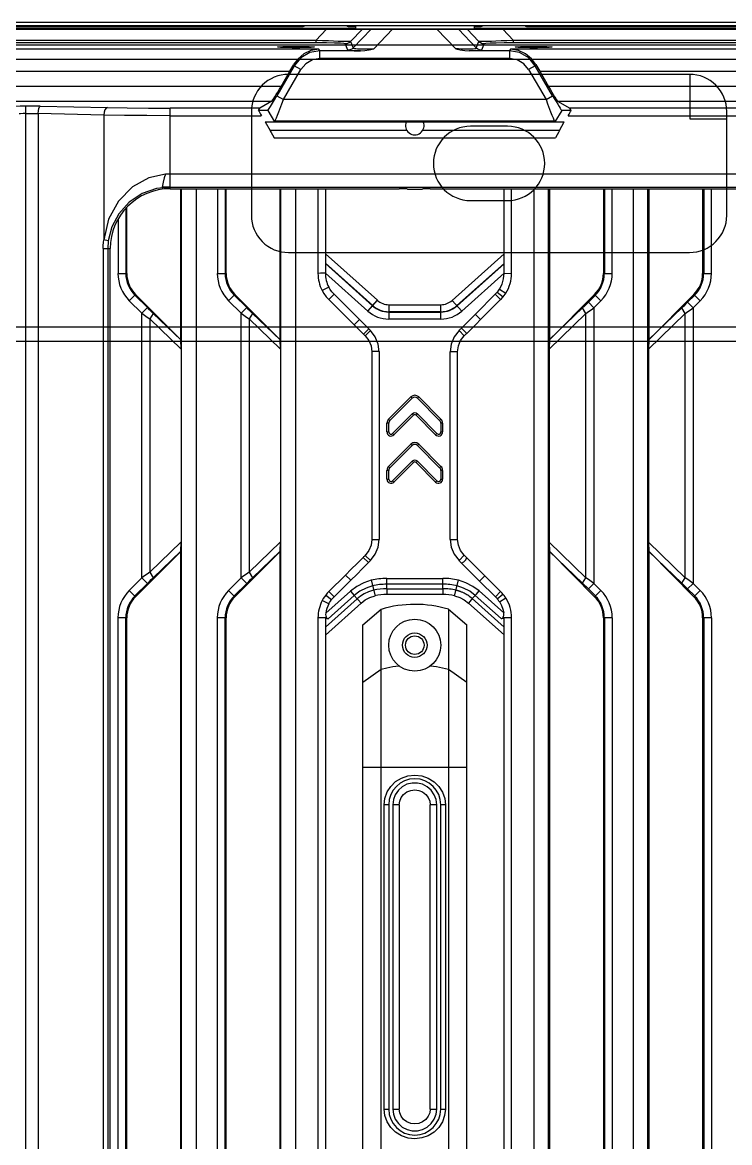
# Model space of a CAD drawing. Header units: millimetres. Extents: x -3132 to 28633, y 682 to 5849.
# Drawn here: x 24383.1 to 24478.3, y 3935.7 to 4086.6 of the extents above; entities that cross this region are included whole.
import ezdxf

# ---------------------------------------------------------------- set-up
doc = ezdxf.new("R2010")
doc.units = ezdxf.units.MM
doc.layers.add('02___PRT_ALL_AXES', color=7, linetype='Continuous')

# ---------------------------------------------------------------- blocks, each defined once
blk = doc.blocks.new('rtjg')
at = {"linetype": 'Continuous'}
for p, q in [((18239.39, 2763.81), (18739.39, 2763.81)), ((18601.08, 2762.29), (18602.52, 2763.81)), ((18607.33, 2763.81), (18605.75, 2762.15)), ((18606.11, 2761.27), (18608.52, 2763.81)), ((18611.39, 2763.81), (18608.88, 2761.17)), ((18619.9, 2761.17), (18617.38, 2763.81)), ((18620.26, 2763.81), (18622.67, 2761.27)), ((18623.03, 2762.15), (18621.45, 2763.81)), ((18626.25, 2763.81), (18627.7, 2762.29)), ((18601.08, 2762.29), (18377.7, 2762.29)), ((18377.7, 2762), (18601.08, 2762)), ((18601.08, 2762.29), (18601.08, 2762)), ((18605.4, 2760.98), (18605.04, 2761.85)), ((18605.75, 2762.15), (18606.11, 2761.27)), ((18622.67, 2761.27), (18623.03, 2762.15)), ((18623.74, 2761.85), (18623.38, 2760.98)), ((18627.7, 2762), (18627.7, 2762.29)), ((18711.66, 2762.29), (18627.7, 2762.29)), ((18627.7, 2762), (18711.66, 2762)), ((18601.49, 2761.12), (18377.29, 2761.12)), ((18601.62, 2760.87), (18601.49, 2761.12)), ((18601.62, 2759.84), (18601.62, 2760.87)), ((18607.07, 2760.87), (18601.62, 2760.87)), ((18627.15, 2760.87), (18621.71, 2760.87)), ((18627.29, 2761.12), (18627.15, 2760.87)), ((18627.15, 2760.87), (18627.15, 2759.84)), ((18701.61, 2761.12), (18627.29, 2761.12)), ((18598.16, 2758.88), (18595.82, 2754.83)), ((18598.08, 2759.02), (18598.16, 2758.88)), ((18599.06, 2758.36), (18598.16, 2758.88)), ((18627.15, 2759.84), (18601.62, 2759.84)), ((18630.62, 2758.88), (18629.72, 2758.36)), ((18630.62, 2758.88), (18630.7, 2759.02)), ((18632.95, 2754.83), (18630.62, 2758.88)), ((18381.21, 2758.12), (18597.56, 2758.12)), ((18596.39, 2756.09), (18597.56, 2758.12)), ((18596.72, 2754.31), (18599.06, 2758.36)), ((18629.72, 2758.36), (18632.06, 2754.31)), ((18631.21, 2758.12), (18632.39, 2756.09)), ((18631.21, 2758.12), (18701.61, 2758.12)), ((18596.39, 2756.09), (18382.39, 2756.09)), ((18699.58, 2756.09), (18632.39, 2756.09)), ((18595.82, 2754.83), (18596.72, 2754.31)), ((18632.06, 2754.31), (18596.72, 2754.31)), ((18632.06, 2754.31), (18632.95, 2754.83)), ((18632.06, 2754.31), (18632.28, 2753.73)), ((18383.62, 2754.09), (18595.16, 2754.09)), ((18562.02, 1774.2), (18562.02, 2753.42)), ((18563.97, 2753.42), (18562.02, 2753.42)), ((18563.97, 2753.42), (18573.04, 2753.23)), ((18581.46, 2742.53), (18581.46, 2753.14)), ((18593.52, 2753.14), (18581.46, 2753.14)), ((18594.61, 2752.86), (18593.33, 2752.86)), ((18595.16, 2754.09), (18593.52, 2753.14)), ((18594.61, 2752.86), (18595.51, 2751.31)), ((18634.17, 2752.86), (18633.27, 2751.31)), ((18633.62, 2754.09), (18697.49, 2754.09)), ((18633.62, 2754.09), (18635.26, 2753.14)), ((18635.45, 2752.86), (18634.17, 2752.86)), ((18672.89, 2753.14), (18635.26, 2753.14)), ((18562.02, 2752.42), (18563.69, 2752.42)), ((18563.69, 2752.42), (18563.69, 1775.2)), ((18572.51, 2752.23), (18563.69, 2752.42)), ((18572.51, 2752.23), (18572.51, 2735.44)), ((18581.46, 2752.14), (18593.73, 2752.14)), ((18594.26, 2751.31), (18594.91, 2750.17)), ((18594.26, 2751.31), (18634.52, 2751.31)), ((18595.56, 2751.41), (18595.77, 2751.87)), ((18633.22, 2751.41), (18595.56, 2751.41)), ((18633.86, 2750.17), (18634.52, 2751.31)), ((18635.04, 2752.14), (18672.89, 2752.14)), ((18613.31, 2750.17), (18594.91, 2750.17)), ((18633.86, 2750.17), (18615.46, 2750.17)), ((18595.45, 2749.18), (18633.33, 2749.18)), ((18581.46, 2744.28), (18580.82, 2744.28)), ((18665.03, 2744.28), (18581.46, 2744.28)), ((18580.39, 2742.53), (18581.46, 2742.53)), ((18581.46, 2742.31), (18581.46, 2742.53)), ((18581.46, 2742.53), (18665.03, 2742.53)), ((18581.46, 2742.31), (18612.31, 2742.31)), ((18582.85, 2742.31), (18582.85, 2722.01)), ((18582.99, 2557.33), (18582.99, 2742.31)), ((18584.99, 2555.33), (18584.99, 2742.31)), ((18587.81, 2742.31), (18587.81, 2730.89)), ((18588.86, 2742.31), (18588.86, 2730.89)), ((18588.99, 2730.89), (18588.99, 2742.31)), ((18596.22, 2742.31), (18596.22, 2722.01)), ((18596.36, 2543.96), (18596.36, 2742.31)), ((18598.36, 2541.96), (18598.36, 2742.31)), ((18601.36, 2742.31), (18601.36, 2730.89)), ((18602.36, 2742.31), (18602.36, 2730.92)), ((18613.4, 2742.24), (18613.31, 2742.28)), ((18613.4, 2742.24), (18615.38, 2742.24)), ((18615.38, 2742.24), (18615.47, 2742.28)), ((18616.46, 2742.31), (18681.9, 2742.31)), ((18626.42, 2730.91), (18626.42, 2742.31)), ((18627.42, 2730.9), (18627.42, 2742.31)), ((18630.42, 2742.31), (18630.42, 2518.72)), ((18632.41, 2519.79), (18632.41, 2742.31)), ((18632.56, 2722.01), (18632.56, 2742.31)), ((18639.78, 2742.31), (18639.78, 2730.89)), ((18639.92, 2742.31), (18639.92, 2730.89)), ((18640.97, 2730.89), (18640.97, 2742.31)), ((18643.79, 2742.31), (18643.79, 2518.72)), ((18645.78, 2519.79), (18645.78, 2742.31)), ((18645.93, 2722.01), (18645.93, 2742.31)), ((18653.15, 2742.31), (18653.15, 2730.89)), ((18653.29, 2742.31), (18653.29, 2730.89)), ((18654.34, 2730.89), (18654.34, 2742.31)), ((18575.49, 2739.61), (18575.49, 2730.89)), ((18575.62, 2730.89), (18575.62, 2739.78)), ((18574.44, 2738.19), (18574.44, 2730.89)), ((18573.12, 2735.28), (18572.51, 2735.44)), ((18572.44, 2734.24), (18572.44, 2541.89)), ((18572.44, 2734.24), (18573.39, 2734.24)), ((18573.06, 2734.24), (18573.06, 2562.49)), ((18573.39, 2568.99), (18573.39, 2734.24)), ((18609.37, 2727.27), (18602.36, 2733.55)), ((18626.42, 2733.53), (18619.42, 2727.26)), ((18608.73, 2726.56), (18602.36, 2732.28)), ((18602.36, 2732.22), (18608.7, 2726.53)), ((18626.42, 2732.25), (18620.05, 2726.56)), ((18620.08, 2726.52), (18626.42, 2732.19)), ((18574.44, 2730.89), (18575.62, 2730.89)), ((18587.81, 2730.89), (18588.99, 2730.89)), ((18602.36, 2730.92), (18608.07, 2725.82)), ((18620.71, 2725.82), (18626.42, 2730.91)), ((18626.42, 2730.91), (18627.42, 2730.89)), ((18639.78, 2730.89), (18640.97, 2730.89)), ((18653.15, 2730.89), (18654.34, 2730.89)), ((18602.81, 2729.06), (18601.91, 2728.6)), ((18625.82, 2728.79), (18626.66, 2728.25)), ((18576.79, 2728.06), (18575.95, 2727.22)), ((18575.95, 2727.22), (18577.64, 2725.54)), ((18576.7, 2727.97), (18578.39, 2726.28)), ((18582.85, 2722.01), (18576.79, 2728.06)), ((18590.16, 2728.06), (18589.32, 2727.22)), ((18589.32, 2727.22), (18591.01, 2725.54)), ((18590.07, 2727.97), (18591.76, 2726.28)), ((18596.22, 2722.01), (18590.16, 2728.06)), ((18603.53, 2728.08), (18602.83, 2727.37)), ((18602.83, 2727.37), (18606.22, 2723.97)), ((18606.93, 2724.68), (18603.53, 2728.08)), ((18608.07, 2725.82), (18609.37, 2727.27)), ((18619.42, 2727.26), (18620.71, 2725.82)), ((18625.32, 2728.17), (18622.55, 2725.39)), ((18623.25, 2724.68), (18625.93, 2727.37)), ((18625.23, 2728.08), (18625.93, 2727.37)), ((18625.5, 2728.37), (18626.27, 2727.73)), ((18638.61, 2728.06), (18632.56, 2722.01)), ((18638.71, 2727.97), (18637.76, 2727.02)), ((18637.76, 2727.02), (18638.5, 2726.27)), ((18638.5, 2726.27), (18639.45, 2727.22)), ((18639.45, 2727.22), (18638.61, 2728.06)), ((18651.98, 2728.06), (18645.93, 2722.01)), ((18652.08, 2727.97), (18651.13, 2727.02)), ((18651.13, 2727.02), (18651.87, 2726.27)), ((18651.87, 2726.27), (18652.82, 2727.22)), ((18652.82, 2727.22), (18651.98, 2728.06)), ((18577.64, 2725.54), (18578.39, 2726.28)), ((18577.64, 2689.87), (18577.64, 2725.54)), ((18579.17, 2725.51), (18578.71, 2724.76)), ((18582.88, 2721.93), (18579.17, 2725.51)), ((18591.01, 2725.54), (18591.76, 2726.28)), ((18591.01, 2689.87), (18591.01, 2725.54)), ((18592.54, 2725.51), (18592.08, 2724.76)), ((18596.25, 2721.93), (18592.54, 2725.51)), ((18610.89, 2726.68), (18610.89, 2724.74)), ((18610.89, 2726.68), (18617.9, 2726.68)), ((18617.9, 2725.73), (18610.89, 2725.73)), ((18610.89, 2725.69), (18617.9, 2725.69)), ((18617.9, 2724.74), (18617.9, 2726.68)), ((18632.47, 2720.71), (18637.43, 2725.5)), ((18636.97, 2726.25), (18632.54, 2721.97)), ((18637.43, 2725.5), (18636.97, 2726.25)), ((18637.43, 2689.9), (18637.43, 2725.5)), ((18638.5, 2726.27), (18638.5, 2689.13)), ((18645.84, 2720.71), (18650.8, 2725.5)), ((18650.34, 2726.25), (18645.91, 2721.97)), ((18650.8, 2725.5), (18650.34, 2726.25)), ((18650.8, 2689.9), (18650.8, 2725.5)), ((18651.87, 2726.27), (18651.87, 2689.13)), ((18578.71, 2724.76), (18578.71, 2690.64)), ((18578.71, 2724.76), (18582.95, 2720.67)), ((18592.08, 2724.76), (18592.08, 2690.64)), ((18592.08, 2724.76), (18596.32, 2720.67)), ((18606.93, 2724.68), (18606.22, 2723.98)), ((18608.21, 2723.41), (18606.93, 2724.68)), ((18617.9, 2724.74), (18610.89, 2724.74)), ((18622.54, 2725.39), (18623.25, 2724.68)), ((18606.22, 2723.97), (18607.5, 2722.71)), ((18607.5, 2722.71), (18608.21, 2723.41)), ((18608.43, 2723.19), (18607.72, 2722.49)), ((18620.35, 2723.2), (18621.06, 2722.49)), ((18621.39, 2722.82), (18620.68, 2723.53)), ((18582.85, 2722.01), (18582.88, 2721.93)), ((18582.95, 2720.67), (18582.88, 2721.93)), ((18596.22, 2722.01), (18596.25, 2721.93)), ((18596.32, 2720.67), (18596.25, 2721.93)), ((18632.54, 2721.97), (18632.47, 2720.71)), ((18632.56, 2722), (18632.54, 2721.97)), ((18645.91, 2721.97), (18645.84, 2720.71)), ((18645.93, 2722), (18645.91, 2721.97)), ((18582.95, 2720.67), (18582.95, 2694.74)), ((18596.32, 2720.67), (18596.32, 2694.74)), ((18608.61, 2720.35), (18608.61, 2695.05)), ((18609.61, 2720.36), (18608.61, 2720.36)), ((18609.61, 2720.36), (18609.61, 2695.05)), ((18619.16, 2695.05), (18619.16, 2720.35)), ((18620.16, 2720.35), (18619.16, 2720.35)), ((18620.16, 2695.05), (18620.16, 2720.35)), ((18632.47, 2720.71), (18632.47, 2694.7)), ((18645.84, 2720.71), (18645.84, 2694.7)), ((18613.86, 2714.25), (18610.86, 2711.25)), ((18611.04, 2711.08), (18614.04, 2714.08)), ((18614.04, 2714.08), (18613.86, 2714.25)), ((18614.92, 2714.25), (18614.74, 2714.08)), ((18614.74, 2714.08), (18617.74, 2711.08)), ((18617.92, 2711.25), (18614.92, 2714.25)), ((18614.04, 2711.96), (18611.4, 2709.32)), ((18614.21, 2711.78), (18614.04, 2711.96)), ((18614.74, 2711.96), (18614.57, 2711.78)), ((18617.38, 2709.32), (18614.74, 2711.96)), ((18610.64, 2709.53), (18610.64, 2710.72)), ((18610.89, 2710.72), (18610.64, 2710.72)), ((18610.86, 2711.25), (18611.04, 2711.08)), ((18610.89, 2709.53), (18610.89, 2710.72)), ((18611.58, 2709.14), (18614.21, 2711.78)), ((18614.57, 2711.78), (18617.2, 2709.14)), ((18617.74, 2711.08), (18617.92, 2711.25)), ((18617.89, 2710.72), (18617.89, 2709.53)), ((18618.14, 2710.72), (18617.89, 2710.72)), ((18618.14, 2710.72), (18618.14, 2709.53)), ((18610.64, 2709.53), (18610.89, 2709.53)), ((18611.4, 2709.32), (18611.58, 2709.14)), ((18617.2, 2709.14), (18617.38, 2709.32)), ((18617.89, 2709.53), (18618.14, 2709.53)), ((18613.86, 2707.89), (18610.86, 2704.89)), ((18611.04, 2704.71), (18614.04, 2707.71)), ((18614.04, 2707.71), (18613.86, 2707.89)), ((18614.92, 2707.89), (18614.74, 2707.71)), ((18614.74, 2707.71), (18617.74, 2704.71)), ((18617.92, 2704.89), (18614.92, 2707.89)), ((18610.64, 2703.17), (18610.64, 2704.36)), ((18610.89, 2704.36), (18610.64, 2704.36)), ((18610.86, 2704.89), (18611.04, 2704.71)), ((18610.89, 2703.17), (18610.89, 2704.36)), ((18614.04, 2705.59), (18611.4, 2702.96)), ((18611.58, 2702.78), (18614.21, 2705.42)), ((18614.21, 2705.42), (18614.04, 2705.59)), ((18614.74, 2705.59), (18614.57, 2705.42)), ((18614.57, 2705.42), (18617.2, 2702.78)), ((18617.38, 2702.96), (18614.74, 2705.59)), ((18617.74, 2704.71), (18617.92, 2704.89)), ((18617.89, 2704.36), (18617.89, 2703.17)), ((18618.14, 2704.36), (18617.89, 2704.36)), ((18618.14, 2704.36), (18618.14, 2703.17)), ((18610.64, 2703.17), (18610.89, 2703.17)), ((18611.4, 2702.96), (18611.58, 2702.78)), ((18617.2, 2702.78), (18617.38, 2702.96)), ((18617.89, 2703.17), (18618.14, 2703.17)), ((18582.95, 2694.74), (18578.71, 2690.64)), ((18582.88, 2693.48), (18582.95, 2694.74)), ((18596.32, 2694.74), (18592.08, 2690.64)), ((18596.25, 2693.48), (18596.32, 2694.74)), ((18608.61, 2695.05), (18609.61, 2695.05)), ((18619.16, 2695.05), (18620.16, 2695.05)), ((18632.47, 2694.7), (18632.54, 2693.43)), ((18637.43, 2689.9), (18632.47, 2694.7)), ((18645.84, 2694.7), (18645.91, 2693.43)), ((18650.8, 2689.9), (18645.84, 2694.7)), ((18576.79, 2687.34), (18582.85, 2693.4)), ((18579.17, 2689.9), (18582.88, 2693.48)), ((18582.85, 2693.4), (18582.88, 2693.48)), ((18582.85, 2693.4), (18582.85, 2584.22)), ((18590.16, 2687.34), (18596.22, 2693.4)), ((18592.54, 2689.9), (18596.25, 2693.48)), ((18596.22, 2693.4), (18596.25, 2693.48)), ((18596.22, 2693.4), (18596.22, 2584.22)), ((18607.44, 2692.64), (18608.14, 2691.93)), ((18608.42, 2692.21), (18607.72, 2692.91)), ((18620.35, 2692.21), (18621.05, 2692.92)), ((18623.83, 2690.14), (18621.39, 2692.59)), ((18632.55, 2693.43), (18636.97, 2689.16)), ((18632.56, 2584.22), (18632.56, 2693.41)), ((18632.56, 2693.41), (18638.61, 2687.34)), ((18645.92, 2693.43), (18650.34, 2689.16)), ((18645.93, 2584.22), (18645.93, 2693.41)), ((18645.93, 2693.41), (18651.98, 2687.34)), ((18620.68, 2691.88), (18623.12, 2689.43)), ((18577.64, 2689.87), (18575.95, 2688.18)), ((18578.39, 2689.12), (18577.64, 2689.87)), ((18578.71, 2690.64), (18579.17, 2689.9)), ((18591.01, 2689.87), (18589.32, 2688.18)), ((18591.76, 2689.12), (18591.01, 2689.87)), ((18592.08, 2690.64), (18592.54, 2689.9)), ((18605.07, 2690.26), (18602.84, 2688.05)), ((18603.54, 2687.33), (18605.78, 2689.56)), ((18605.78, 2689.56), (18605.07, 2690.26)), ((18608.53, 2689.56), (18609.04, 2687.46)), ((18610.62, 2689.79), (18618.16, 2689.79)), ((18619.76, 2687.45), (18620.28, 2689.55)), ((18623.12, 2689.43), (18623.83, 2690.14)), ((18623.12, 2689.43), (18625.24, 2687.31)), ((18625.95, 2688.03), (18623.83, 2690.14)), ((18636.97, 2689.16), (18637.43, 2689.9)), ((18650.34, 2689.16), (18650.8, 2689.9)), ((18575.95, 2688.18), (18576.79, 2687.34)), ((18576.7, 2687.44), (18578.39, 2689.12)), ((18589.32, 2688.18), (18590.16, 2687.34)), ((18590.07, 2687.44), (18591.76, 2689.12)), ((18605.73, 2688.1), (18602.41, 2685.12)), ((18603.54, 2687.33), (18602.84, 2688.05)), ((18605.73, 2688.1), (18606.24, 2687.52)), ((18610.61, 2688.41), (18610.61, 2689.01)), ((18618.16, 2689.01), (18610.61, 2689.01)), ((18610.61, 2688.41), (18618.16, 2688.41)), ((18618.16, 2688.41), (18618.16, 2689.01)), ((18626.37, 2685.15), (18623.06, 2688.11)), ((18625.24, 2687.31), (18625.95, 2688.03)), ((18638.5, 2689.13), (18637.76, 2688.39)), ((18637.76, 2688.39), (18638.71, 2687.44)), ((18639.45, 2688.18), (18638.5, 2689.13)), ((18638.61, 2687.34), (18639.45, 2688.18)), ((18651.87, 2689.13), (18651.13, 2688.39)), ((18651.13, 2688.39), (18652.08, 2687.44)), ((18652.82, 2688.18), (18651.87, 2689.13)), ((18651.98, 2687.34), (18652.82, 2688.18)), ((18602.82, 2686.38), (18601.93, 2686.84)), ((18602.36, 2683.23), (18606.64, 2687.07)), ((18602.36, 2682.18), (18607.16, 2686.49)), ((18602.4, 2687.56), (18603.19, 2686.95)), ((18606.24, 2687.52), (18602.73, 2684.37)), ((18606.64, 2687.07), (18606.24, 2687.52)), ((18606.64, 2687.07), (18606.79, 2686.91)), ((18606.79, 2686.91), (18607.16, 2686.49)), ((18618.17, 2687.63), (18610.61, 2687.63)), ((18622, 2686.91), (18621.62, 2686.49)), ((18621.62, 2686.49), (18626.42, 2682.2)), ((18622.14, 2687.08), (18622, 2686.91)), ((18622.14, 2687.08), (18622.54, 2687.52)), ((18622.14, 2687.08), (18626.42, 2683.25)), ((18626.04, 2684.39), (18622.54, 2687.52)), ((18625.5, 2687.04), (18626.26, 2687.68)), ((18626.67, 2687.14), (18625.82, 2686.61)), ((18607.39, 2683.54), (18609.85, 2685.64)), ((18609.85, 2591.98), (18609.85, 2685.64)), ((18618.92, 2685.65), (18618.92, 2591.97)), ((18618.92, 2685.65), (18621.39, 2683.55)), ((18574.44, 2593.11), (18574.44, 2684.51)), ((18575.62, 2684.51), (18574.44, 2684.51)), ((18575.49, 2593.11), (18575.49, 2684.51)), ((18575.62, 2593.11), (18575.62, 2684.51)), ((18587.81, 2593.11), (18587.81, 2684.51)), ((18588.99, 2684.51), (18587.81, 2684.51)), ((18588.86, 2593.11), (18588.86, 2684.51)), ((18588.99, 2593.11), (18588.99, 2684.51)), ((18601.36, 2684.51), (18601.36, 2593.11)), ((18602.5, 2684.51), (18601.36, 2684.51)), ((18602.36, 2684.43), (18602.36, 2593.45)), ((18602.36, 2684.43), (18602.73, 2684.37)), ((18607.39, 2594.07), (18607.39, 2683.54)), ((18621.39, 2594.06), (18621.39, 2683.55)), ((18626.04, 2684.39), (18626.42, 2684.46)), ((18627.42, 2684.51), (18626.25, 2684.51)), ((18626.42, 2593.43), (18626.42, 2684.46)), ((18627.42, 2593.11), (18627.42, 2684.5)), ((18639.78, 2684.51), (18639.78, 2593.11)), ((18640.97, 2684.51), (18639.78, 2684.51)), ((18639.92, 2684.51), (18639.92, 2593.11)), ((18640.97, 2684.51), (18640.97, 2593.11)), ((18653.15, 2684.51), (18653.15, 2593.11)), ((18654.34, 2684.51), (18653.15, 2684.51)), ((18653.29, 2684.51), (18653.29, 2593.11)), ((18654.34, 2684.51), (18654.34, 2593.11)), ((18607.39, 2675.81), (18609.85, 2677.58)), ((18618.92, 2677.59), (18621.39, 2675.82)), ((18621.39, 2664.34), (18607.39, 2664.34)), ((18610.27, 2618.31), (18610.27, 2659.31)), ((18610.89, 2659.31), (18610.27, 2659.31)), ((18610.89, 2659.31), (18610.89, 2618.31)), ((18611.44, 2659.31), (18611.44, 2618.31)), ((18612.3, 2659.31), (18611.44, 2659.31)), ((18612.3, 2659.31), (18612.3, 2618.31)), ((18616.47, 2618.31), (18616.47, 2659.31)), ((18617.34, 2659.31), (18616.47, 2659.31)), ((18617.34, 2618.31), (18617.34, 2659.31)), ((18617.89, 2618.31), (18617.89, 2659.31)), ((18618.51, 2659.31), (18617.89, 2659.31)), ((18618.51, 2659.31), (18618.51, 2618.31)), ((18610.27, 2618.31), (18610.89, 2618.31)), ((18611.44, 2618.31), (18612.3, 2618.31)), ((18616.47, 2618.31), (18617.34, 2618.31)), ((18617.89, 2618.31), (18618.51, 2618.31))]:
    blk.add_line(p, q, dxfattribs=at)
for points in [[(18605.75, 2762.15), (18605.61, 2762.13), (18605.36, 2762.13), (18605.01, 2762.13), (18604.58, 2762.14), (18604.07, 2762.16), (18603.47, 2762.18), (18602.78, 2762.21), (18601.98, 2762.24), (18601.08, 2762.29)], [(18601.08, 2762), (18602.5, 2761.99), (18603.58, 2761.97), (18604.39, 2761.94), (18604.86, 2761.9), (18605.04, 2761.85)], [(18605.04, 2761.85), (18605.3, 2761.89), (18605.54, 2761.99), (18605.75, 2762.15)], [(18627.7, 2762.29), (18626.8, 2762.24), (18626.01, 2762.21), (18625.32, 2762.18), (18624.72, 2762.16), (18624.2, 2762.14), (18623.77, 2762.13), (18623.42, 2762.13), (18623.17, 2762.13), (18623.03, 2762.15)], [(18623.03, 2762.15), (18623.24, 2761.99), (18623.48, 2761.89), (18623.74, 2761.85)], [(18623.74, 2761.85), (18623.96, 2761.91), (18624.52, 2761.95), (18625.37, 2761.97), (18626.41, 2761.99), (18627.7, 2762)], [(18601.49, 2761.12), (18600.41, 2760.93), (18599.45, 2760.48), (18598.67, 2759.82), (18598.08, 2759.02)], [(18601.62, 2760.87), (18600.28, 2760.64), (18599.04, 2759.93), (18598.16, 2758.88)], [(18606.11, 2761.27), (18605.9, 2761.12), (18605.66, 2761.02), (18605.4, 2760.98)], [(18605.4, 2760.98), (18605.63, 2760.93), (18606.21, 2760.9), (18607.07, 2760.87)], [(18608.88, 2761.17), (18608.33, 2761.12), (18607.84, 2761.09), (18607.4, 2761.1), (18607.02, 2761.1), (18606.69, 2761.11), (18606.45, 2761.13), (18606.3, 2761.16), (18606.2, 2761.18), (18606.12, 2761.19), (18606.1, 2761.23), (18606.11, 2761.27)], [(18607.07, 2760.87), (18607.66, 2760.91), (18608.26, 2761.01), (18608.88, 2761.17)], [(18622.67, 2761.27), (18622.68, 2761.22), (18622.62, 2761.16), (18622.46, 2761.15), (18622.25, 2761.12), (18621.98, 2761.11), (18621.64, 2761.1), (18621.3, 2761.11), (18620.97, 2761.12), (18620.64, 2761.11), (18620.29, 2761.13), (18619.9, 2761.17)], [(18619.9, 2761.17), (18620.52, 2761.01), (18621.12, 2760.91), (18621.71, 2760.87)], [(18623.38, 2760.98), (18623.12, 2761.02), (18622.88, 2761.12), (18622.67, 2761.27)], [(18630.62, 2758.88), (18629.74, 2759.93), (18628.5, 2760.64), (18627.15, 2760.87)], [(18630.7, 2759.02), (18630.11, 2759.82), (18629.32, 2760.48), (18628.37, 2760.93), (18627.29, 2761.12)], [(18601.62, 2759.84), (18600.61, 2759.66), (18599.72, 2759.14), (18599.06, 2758.36)], [(18629.72, 2758.36), (18629.06, 2759.14), (18628.16, 2759.66), (18627.15, 2759.84)], [(18594.61, 2752.86), (18594.71, 2752.99), (18594.97, 2753.39), (18595.36, 2754.04), (18595.82, 2754.83)], [(18596.09, 2752.68), (18596.49, 2753.73), (18596.72, 2754.31)], [(18632.95, 2754.83), (18633.18, 2754.44), (18633.41, 2754.05), (18633.63, 2753.69), (18633.81, 2753.38), (18633.96, 2753.14), (18634.07, 2752.98), (18634.14, 2752.89), (18634.17, 2752.86)], [(18562.02, 2753.42), (18561.27, 2753.42), (18560.62, 2753.4), (18560.19, 2753.38)], [(18563.69, 2752.42), (18563.71, 2752.79), (18563.77, 2753.11), (18563.86, 2753.33), (18563.97, 2753.42)], [(18573.04, 2753.23), (18572.84, 2753.14), (18572.68, 2752.93), (18572.56, 2752.61), (18572.51, 2752.23)], [(18573.04, 2753.23), (18575.68, 2753.18), (18578.52, 2753.15), (18581.46, 2753.14)], [(18595.77, 2751.87), (18595.92, 2752.23), (18596.09, 2752.68)], [(18632.28, 2753.73), (18632.68, 2752.68), (18632.86, 2752.23), (18633.01, 2751.87), (18633.13, 2751.59), (18633.21, 2751.41)], [(18562.02, 2752.42), (18561.65, 2752.42), (18561.32, 2752.4), (18561.11, 2752.38)], [(18581.46, 2752.14), (18578.33, 2752.15), (18575.32, 2752.18), (18572.51, 2752.23)], [(18595.56, 2751.41), (18595.55, 2751.38), (18595.54, 2751.34), (18595.54, 2751.31)], [(18633.24, 2751.31), (18633.24, 2751.34), (18633.23, 2751.38), (18633.22, 2751.41)], [(18594.91, 2750.18), (18594.94, 2750.1), (18595.05, 2749.9), (18595.22, 2749.58), (18595.45, 2749.18)], [(18633.87, 2750.19), (18633.83, 2750.08), (18633.72, 2749.88), (18633.55, 2749.57), (18633.33, 2749.18)], [(18580.82, 2744.28), (18578.6, 2743.79), (18576.39, 2742.56), (18574.5, 2740.64), (18573.17, 2738.19), (18572.51, 2735.44)], [(18580.82, 2744.28), (18580.65, 2743.75), (18580.51, 2743.18), (18580.39, 2742.53)], [(18581.46, 2742.53), (18579.6, 2742.32), (18577.67, 2741.64), (18575.93, 2740.48), (18574.54, 2738.94), (18573.59, 2737.15), (18573.12, 2735.28)], [(18581.46, 2742.53), (18581.1, 2742.53), (18580.75, 2742.53), (18580.39, 2742.53)], [(18572.44, 2734.24), (18572.45, 2734.64), (18572.47, 2735.04), (18572.51, 2735.44)], [(18573.12, 2735.28), (18573.09, 2734.94), (18573.07, 2734.59), (18573.06, 2734.24)], [(18602.36, 2730.92), (18602.03, 2730.91), (18601.7, 2730.91), (18601.36, 2730.89)], [(18625.82, 2728.79), (18626.15, 2729.46), (18626.35, 2730.17), (18626.42, 2730.91)], [(18601.91, 2728.6), (18602.16, 2728.17), (18602.46, 2727.76), (18602.83, 2727.37)], [(18603.53, 2728.08), (18603.24, 2728.4), (18603, 2728.72), (18602.81, 2729.06)], [(18625.5, 2728.37), (18625.62, 2728.51), (18625.72, 2728.65), (18625.82, 2728.79)], [(18625.5, 2728.37), (18625.41, 2728.27), (18625.32, 2728.17)], [(18625.93, 2727.37), (18626.05, 2727.48), (18626.16, 2727.6), (18626.27, 2727.73)], [(18626.27, 2727.73), (18626.41, 2727.9), (18626.54, 2728.08), (18626.66, 2728.25)], [(18637.76, 2727.02), (18637.49, 2726.75), (18637.23, 2726.49), (18636.97, 2726.25)], [(18651.13, 2727.02), (18650.86, 2726.75), (18650.6, 2726.49), (18650.34, 2726.25)], [(18577.64, 2725.54), (18578, 2725.27), (18578.36, 2725.01), (18578.71, 2724.76)], [(18579.17, 2725.51), (18578.92, 2725.76), (18578.66, 2726.01), (18578.39, 2726.28)], [(18591.01, 2725.54), (18591.37, 2725.27), (18591.73, 2725.01), (18592.08, 2724.76)], [(18592.54, 2725.51), (18592.29, 2725.76), (18592.03, 2726.01), (18591.76, 2726.28)], [(18637.43, 2725.5), (18637.78, 2725.75), (18638.14, 2726.01), (18638.5, 2726.27)], [(18650.8, 2725.5), (18651.15, 2725.75), (18651.51, 2726.01), (18651.87, 2726.27)], [(18622.55, 2725.39), (18621.92, 2724.76), (18621.3, 2724.14), (18620.68, 2723.53)], [(18621.39, 2722.82), (18622.01, 2723.44), (18622.64, 2724.06), (18623.25, 2724.68)], [(18607.72, 2722.49), (18608.21, 2721.84), (18608.51, 2721.12), (18608.61, 2720.35)], [(18609.61, 2720.35), (18609.48, 2721.37), (18609.08, 2722.34), (18608.43, 2723.19)], [(18620.35, 2723.2), (18619.7, 2722.34), (18619.3, 2721.38), (18619.16, 2720.35)], [(18620.16, 2720.35), (18620.26, 2721.12), (18620.56, 2721.85), (18621.06, 2722.49)], [(18608.61, 2695.05), (18608.51, 2694.29), (18608.21, 2693.56), (18607.72, 2692.91)], [(18608.42, 2692.21), (18609.08, 2693.06), (18609.48, 2694.03), (18609.61, 2695.05)], [(18619.16, 2695.05), (18619.3, 2694.03), (18619.7, 2693.07), (18620.35, 2692.21)], [(18621.05, 2692.92), (18620.56, 2693.57), (18620.26, 2694.29), (18620.16, 2695.05)], [(18607.44, 2692.64), (18606.63, 2691.83), (18605.84, 2691.04), (18605.07, 2690.26)], [(18620.68, 2691.88), (18621, 2692.03), (18621.24, 2692.27), (18621.39, 2692.59)], [(18632.55, 2693.4), (18632.55, 2693.41), (18632.55, 2693.42), (18632.55, 2693.43)], [(18645.92, 2693.4), (18645.92, 2693.41), (18645.92, 2693.42), (18645.92, 2693.43)], [(18605.78, 2689.56), (18606.57, 2690.35), (18607.35, 2691.14), (18608.14, 2691.93)], [(18578.71, 2690.64), (18578.36, 2690.39), (18578, 2690.13), (18577.64, 2689.87)], [(18578.39, 2689.12), (18578.66, 2689.39), (18578.92, 2689.65), (18579.17, 2689.9)], [(18592.08, 2690.64), (18591.73, 2690.39), (18591.37, 2690.13), (18591.01, 2689.87)], [(18591.76, 2689.12), (18592.03, 2689.39), (18592.29, 2689.65), (18592.54, 2689.9)], [(18608.53, 2689.56), (18607.51, 2689.22), (18606.57, 2688.73), (18605.73, 2688.1)], [(18610.61, 2689.01), (18610.62, 2689.23), (18610.62, 2689.79)], [(18618.16, 2689.01), (18618.16, 2689.23), (18618.16, 2689.79)], [(18623.06, 2688.11), (18622.22, 2688.73), (18621.28, 2689.22), (18620.28, 2689.55)], [(18638.5, 2689.13), (18638.14, 2689.4), (18637.78, 2689.65), (18637.43, 2689.9)], [(18651.87, 2689.13), (18651.51, 2689.4), (18651.15, 2689.65), (18650.8, 2689.9)], [(18608.71, 2688.8), (18607.84, 2688.51), (18607.01, 2688.08), (18606.24, 2687.52)], [(18608.85, 2688.22), (18608.16, 2687.99), (18607.57, 2687.71), (18607.07, 2687.4), (18606.64, 2687.07)], [(18610.61, 2688.41), (18610.61, 2688.2), (18610.61, 2687.93), (18610.61, 2687.63)], [(18618.16, 2688.41), (18618.16, 2688.2), (18618.17, 2687.63)], [(18622.14, 2687.08), (18621.97, 2687.21), (18621.82, 2687.33), (18621.67, 2687.44), (18621.53, 2687.53), (18621.4, 2687.61), (18621.28, 2687.68), (18621.17, 2687.74), (18621.06, 2687.8), (18620.96, 2687.85), (18620.86, 2687.89), (18620.77, 2687.93), (18620.69, 2687.97), (18620.61, 2688), (18620.53, 2688.03), (18620.46, 2688.06), (18620.4, 2688.08), (18620.34, 2688.1), (18620.28, 2688.12), (18620.23, 2688.13), (18620.19, 2688.15), (18620.14, 2688.16), (18620.1, 2688.17), (18620.06, 2688.18), (18620.02, 2688.19), (18619.98, 2688.2), (18619.95, 2688.21)], [(18622.54, 2687.52), (18621.8, 2688.07), (18620.97, 2688.5), (18620.09, 2688.79)], [(18622.54, 2687.52), (18622.68, 2687.69), (18622.86, 2687.89), (18623.06, 2688.11)], [(18626.26, 2687.68), (18626.16, 2687.8), (18626.05, 2687.92), (18625.95, 2688.03)], [(18636.97, 2689.16), (18637.23, 2688.91), (18637.49, 2688.65), (18637.76, 2688.39)], [(18650.34, 2689.16), (18650.6, 2688.91), (18650.86, 2688.65), (18651.13, 2688.39)], [(18602.4, 2687.56), (18602.22, 2687.32), (18602.07, 2687.08), (18601.93, 2686.84)], [(18602.82, 2686.38), (18602.93, 2686.57), (18603.05, 2686.76), (18603.19, 2686.95)], [(18607.16, 2686.49), (18607.73, 2686.9), (18608.36, 2687.23), (18609.04, 2687.46)], [(18619.76, 2687.45), (18620.44, 2687.23), (18621.06, 2686.9), (18621.62, 2686.49)], [(18625.24, 2687.31), (18625.33, 2687.23), (18625.42, 2687.13), (18625.5, 2687.04)], [(18625.83, 2686.6), (18625.72, 2686.75), (18625.62, 2686.9), (18625.5, 2687.04)], [(18625.83, 2686.6), (18626.07, 2686.15), (18626.25, 2685.66), (18626.37, 2685.15)], [(18626.67, 2687.14), (18626.55, 2687.32), (18626.41, 2687.5), (18626.26, 2687.68)], [(18602.41, 2685.12), (18602.39, 2684.93), (18602.4, 2684.76), (18602.44, 2684.62), (18602.5, 2684.51)], [(18626.35, 2684.7), (18626.38, 2684.83), (18626.38, 2684.98), (18626.37, 2685.15)], [(18602.5, 2684.51), (18602.57, 2684.44), (18602.65, 2684.4), (18602.73, 2684.37)], [(18626.04, 2684.39), (18626.12, 2684.41), (18626.19, 2684.46), (18626.25, 2684.51)], [(18626.25, 2684.51), (18626.31, 2684.6), (18626.35, 2684.7)], [(18609.85, 2677.58), (18610.65, 2677.77), (18611.45, 2677.92), (18612.26, 2678.03)], [(18616.52, 2678.03), (18617.33, 2677.92), (18618.13, 2677.78), (18618.92, 2677.59)], [(18610.27, 2659.31), (18610.36, 2660.17), (18610.67, 2661.04), (18611.16, 2661.79), (18611.81, 2662.43), (18612.6, 2662.91), (18613.47, 2663.21), (18614.41, 2663.31)], [(18617.34, 2659.31), (18617.26, 2660), (18617.01, 2660.67), (18616.6, 2661.26), (18616.07, 2661.74), (18615.43, 2662.07), (18614.74, 2662.24), (18614.03, 2662.24), (18613.34, 2662.07), (18612.71, 2661.74), (18612.18, 2661.26), (18611.77, 2660.67), (18611.52, 2660), (18611.44, 2659.31)], [(18614.41, 2663.31), (18615.33, 2663.2), (18616.2, 2662.9), (18616.98, 2662.42), (18617.63, 2661.78), (18618.11, 2661.02), (18618.42, 2660.15), (18618.51, 2659.31)], [(18612.3, 2659.31), (18612.37, 2659.8), (18612.57, 2660.28), (18612.89, 2660.7), (18613.33, 2661.03), (18613.84, 2661.23), (18614.39, 2661.31), (18614.94, 2661.23), (18615.45, 2661.03), (18615.88, 2660.7), (18616.21, 2660.28), (18616.41, 2659.8), (18616.47, 2659.31)], [(18614.41, 2614.31), (18613.48, 2614.41), (18612.6, 2614.7), (18611.81, 2615.19), (18611.15, 2615.83), (18610.67, 2616.59), (18610.36, 2617.46), (18610.27, 2618.31)], [(18611.44, 2618.31), (18611.52, 2617.62), (18611.77, 2616.95), (18612.18, 2616.36), (18612.71, 2615.88), (18613.35, 2615.55), (18614.04, 2615.38), (18614.74, 2615.38), (18615.43, 2615.55), (18616.06, 2615.88), (18616.6, 2616.36), (18617.01, 2616.95), (18617.26, 2617.62), (18617.34, 2618.31)], [(18616.47, 2618.31), (18616.41, 2617.82), (18616.21, 2617.34), (18615.88, 2616.92), (18615.45, 2616.59), (18614.94, 2616.38), (18614.39, 2616.31), (18613.84, 2616.39), (18613.33, 2616.59), (18612.89, 2616.92), (18612.57, 2617.34), (18612.37, 2617.82), (18612.3, 2618.31)], [(18618.51, 2618.31), (18618.41, 2617.45), (18618.11, 2616.59), (18617.63, 2615.84), (18616.99, 2615.2), (18616.2, 2614.72), (18615.34, 2614.42), (18614.41, 2614.31)]]:
    blk.add_lwpolyline(points, dxfattribs=at)
for radius in [3.5, 1.65, 1.25]:
    blk.add_circle((18614.39, 2680.81), radius, dxfattribs=at)
for centre, radius, start, end in [((18614.39, 2750.81), 1.25, 156.4218, 23.5782), ((18581.46, 2734.24), 8.07, 90, 180), ((18579.62, 2730.89), 5.19, 180, 225), ((18579.62, 2730.89), 4.13, 180, 225), ((18579.62, 2730.89), 4, 180, 225), ((18592.99, 2730.89), 5.19, 180, 225), ((18592.99, 2730.89), 4.13, 180, 225), ((18592.99, 2730.89), 4, 180, 225), ((18606.36, 2730.89), 5, 180, 207.2508), ((18606.36, 2730.89), 4, 179.5531, 207.3462), ((18622.42, 2730.89), 5, 328.1199, 0.0467), ((18635.78, 2730.89), 4, 314.9993, 360), ((18635.78, 2730.89), 4.13, 315, 0), ((18635.78, 2730.89), 5.19, 315, 360), ((18649.15, 2730.89), 4, 314.9993, 360), ((18649.15, 2730.89), 4.13, 315, 0), ((18649.15, 2730.89), 5.19, 315, 360), ((18610.89, 2728.96), 2.28, 228.1003, 270), ((18617.9, 2728.96), 2.28, 270, 311.8129), ((18610.89, 2728.96), 4.22, 228.1003, 270), ((18610.89, 2728.96), 3.27, 228.1003, 270), ((18610.89, 2728.96), 3.23, 228.1003, 270), ((18617.9, 2728.96), 3.23, 270, 311.8129), ((18617.9, 2728.96), 3.27, 270, 311.8129), ((18617.9, 2728.96), 4.22, 270, 311.8129), ((18663.69, 2779.2), 79.68, 225.1588, 225.382), ((18663.69, 2779.2), 78.68, 225.1588, 225.388), ((18564.87, 2779.33), 78.92, 314.6652, 314.9997), ((18564.87, 2779.33), 79.92, 314.6701, 314.9997), ((18614.39, 2713.72), 0.75, 45, 135), ((18614.39, 2713.72), 0.5, 45.0001, 135), ((18614.39, 2711.6), 0.5, 45, 135), ((18611.39, 2710.72), 0.75, 135, 179.9999), ((18611.39, 2710.72), 0.5, 135, 180), ((18614.39, 2711.6), 0.25, 45, 135), ((18617.39, 2710.72), 0.5, 0, 45), ((18617.39, 2710.72), 0.75, 0, 45), ((18611.19, 2709.53), 0.55, 180, 315), ((18611.19, 2709.53), 0.3, 180, 315), ((18617.59, 2709.53), 0.55, 225.0001, 0), ((18617.59, 2709.53), 0.3, 225.0001, 0), ((18614.39, 2707.36), 0.75, 45, 135), ((18614.39, 2707.36), 0.5, 45, 135), ((18611.39, 2704.36), 0.75, 135, 179.9999), ((18611.39, 2704.36), 0.5, 135, 180), ((18614.39, 2705.24), 0.5, 45, 135), ((18614.39, 2705.24), 0.25, 45, 135), ((18617.39, 2704.36), 0.5, 0, 45), ((18617.39, 2704.36), 0.75, 0, 45), ((18611.19, 2703.17), 0.55, 180, 315), ((18611.19, 2703.17), 0.3, 180, 315), ((18617.59, 2703.17), 0.55, 225.0001, 0), ((18617.59, 2703.17), 0.3, 225.0001, 0), ((18663.73, 2636.19), 79.72, 134.6361, 134.9204), ((18564.9, 2636.08), 79.9, 45.0071, 45.344), ((18663.73, 2636.19), 78.72, 134.6312, 134.9204), ((18564.9, 2636.08), 78.9, 45.0075, 45.3499), ((18610.5, 2681.47), 8.32, 89.2033, 103.7548), ((18618.28, 2681.47), 8.33, 76.1272, 90.8609), ((18579.62, 2684.51), 5.19, 135, 180), ((18592.99, 2684.51), 5.19, 135, 180), ((18606.27, 2684.52), 4.93, 134.2072, 141.8099), ((18610.5, 2681.47), 7.54, 89.165, 103.7546), ((18610.5, 2681.47), 6.94, 89.0858, 103.7546), ((18618.28, 2681.47), 7.55, 76.1267, 90.8992), ((18618.28, 2681.47), 6.95, 76.1267, 90.9897), ((18635.78, 2684.51), 5.19, 0, 45), ((18649.15, 2684.51), 5.19, 0, 45), ((18579.62, 2684.51), 4.13, 135, 180), ((18579.62, 2684.51), 4, 135, 180), ((18592.99, 2684.51), 4.13, 135, 180), ((18592.99, 2684.51), 4, 135, 180), ((18606.36, 2684.51), 5, 152.2931, 180), ((18606.36, 2684.51), 4, 152.2143, 171.2372), ((18606.27, 2684.52), 3.93, 134.1844, 141.8102), ((18610.5, 2681.47), 6.16, 89.0345, 103.7551), ((18618.28, 2681.47), 6.17, 76.1259, 91.0419), ((18622.42, 2684.51), 5, 359.8876, 31.6532), ((18635.78, 2684.51), 4, 0, 45.0007), ((18635.78, 2684.51), 4.13, 0, 45), ((18649.15, 2684.51), 4, 0, 45.0007), ((18649.15, 2684.51), 4.13, 0, 45), ((18614.39, 2659.31), 3.5, 0, 180), ((18614.39, 2618.31), 3.5, 180, 0)]:
    blk.add_arc(centre, radius, start, end, dxfattribs=at)
for centre in [(18598.39, 2761.39), (18630.39, 2761.39)]:
    blk.add_ellipse(centre, major_axis=(2.5, 0), ratio=0.034921, dxfattribs=at)
for centre, major_axis, ratio, start_param, end_param in [((18597.44, 2758.12), (1.73, 3), 0.030233, -1.553322, -1.24753), ((18631.34, 2758.12), (-1.73, 3), 0.030233, 1.24753, 1.553322), ((18596.31, 2756.09), (1.16, 2), 0.030233, -3.089211, -1.553322), ((18632.47, 2756.09), (-1.16, 2), 0.030233, 1.553322, 3.089211), ((18592.94, 2752.14), (0.578, 1), 0.030233, 0.052381, 0.786648), ((18593.78, 2752.14), (-0.579, 1), 0.030215, 0.751688, 1.553311), ((18635, 2752.14), (0.579, 1), 0.030215, -1.553311, -0.751688), ((18635.83, 2752.14), (-0.578, 1), 0.030233, -0.786648, -0.052381), ((18612.31, 2742.27), (0.996, 0), 0.034921, 0.087266, 1.570796), ((18616.46, 2742.27), (0.996, 0), 0.034921, 1.570796, 3.054326), ((18614.41, 2667.86), (0, -18.45), 0.92139, 2.872896, 3.412762)]:
    blk.add_ellipse(centre, major_axis=major_axis, ratio=ratio, start_param=start_param, end_param=end_param, dxfattribs=at)
blk = doc.blocks.new('*U107')
blk.add_blockref('rtjg', (-18489.39, -2267.31))
blk = doc.blocks.new('*U108')
at = {"color": 0, "linetype": 'ByBlock', "lineweight": -2, "transparency": 16777216}
blk.add_blockref('*U107', (1000, 1000), dxfattribs=at)
blk = doc.blocks.new('hfnv')
at = {"color": 114, "linetype": 'Continuous', "true_color": 0x139b48}
for p, q in [((20332.58, 7504.59), (20749.38, 7504.59)), ((20726.36, 7502.59), (20355.59, 7502.59)), ((20332.58, 7466.59), (20749.38, 7466.59)), ((20749.38, 7464.59), (20332.58, 7464.59))]:
    blk.add_line(p, q, dxfattribs=at)
for points in [[(20707.98, 7481.59), (20707.98, 7495.59, 0.414214), (20702.98, 7500.59), (20648.98, 7500.59, 0.414214), (20643.98, 7495.59), (20643.98, 7481.59, 0.414214), (20648.98, 7476.59), (20702.98, 7476.59, 0.414214)], [(20678.48, 7483.59, 1), (20678.48, 7493.59), (20673.48, 7493.59, 1), (20673.48, 7483.59)]]:
    blk.add_lwpolyline(points, format="xyb", close=True, dxfattribs=at)
at = {"layer": '02___PRT_ALL_AXES', "color": 114, "linetype": 'Continuous', "true_color": 0x139b48}
blk.add_lwpolyline([(20703.03, 7500.58), (20703.03, 7494.59), (20707.98, 7494.59)], dxfattribs=at)
blk = doc.blocks.new('*U116')
blk.add_blockref('hfnv', (-20547.98, -7013.09))
blk = doc.blocks.new('*U117')
at = {"color": 0, "linetype": 'ByBlock', "lineweight": -2, "transparency": 16777216}
blk.add_blockref('*U116', (1000, 1000), dxfattribs=at)
blk = doc.blocks.new('134567')
at = {"color": 7, "linetype": 'Continuous'}
for p, q in [((3244.08, -361.66), (3667.08, -361.66)), ((3572.58, -362.06), (3455.68, -362.06)), ((3564.63, -361.84), (3486.85, -361.84)), ((3564.63, -361.84), (3564.63, -361.66)), ((3565.63, -361.66), (3565.63, -361.79)), ((3565.76, -361.66), (3565.63, -361.79)), ((3571.4, -361.66), (3571.53, -361.79)), ((3571.53, -361.79), (3571.53, -361.66)), ((3572.53, -361.66), (3572.53, -361.84)), ((3572.58, -361.84), (3572.53, -361.84)), ((3572.58, -361.66), (3572.58, -362.16)), ((3588.58, -361.66), (3588.58, -362.16)), ((3588.63, -361.84), (3588.58, -361.84)), ((3667.08, -362.06), (3588.58, -362.06)), ((3588.63, -361.84), (3588.63, -361.66)), ((3589.63, -361.66), (3589.63, -361.79)), ((3589.76, -361.66), (3589.63, -361.79)), ((3595.4, -361.66), (3595.53, -361.79)), ((3595.53, -361.79), (3595.53, -361.66)), ((3596.53, -361.66), (3596.53, -361.84)), ((3667.08, -361.84), (3596.53, -361.84))]:
    blk.add_line(p, q, dxfattribs=at)
for centre, start_param, end_param in [((3564.63, -361.78), -1.570796, -0.05236), ((3572.53, -361.78), 3.193953, 4.712389), ((3588.63, -361.78), 4.712389, 6.230825), ((3596.53, -361.78), -3.089233, -1.570796)]:
    blk.add_ellipse(centre, major_axis=(1, 0), ratio=0.052408, start_param=start_param, end_param=end_param, dxfattribs=at)
at = {"layer": '02___PRT_ALL_AXES', "color": 7, "linetype": 'Continuous'}
blk.add_line((3588.58, -362.16), (3572.58, -362.16), dxfattribs=at)
blk = doc.blocks.new('*U299')
blk.add_blockref('134567', (-3455.58, -17.84))
blk = doc.blocks.new('*U300')
at = {"color": 0, "linetype": 'ByBlock', "lineweight": -2, "transparency": 16777216}
blk.add_blockref('*U299', (1000, 0), dxfattribs=at)
blk = doc.blocks.new('4333343')
at = {"color": 114, "linetype": 'Continuous', "true_color": 0x139b48}
blk.add_line((3969.81, 1620.47), (3553.01, 1620.47), dxfattribs=at)
blk = doc.blocks.new('*U306')
blk.add_blockref('4333343', (-3768.41, -2000.97))
blk = doc.blocks.new('*U307')
at = {"color": 0, "linetype": 'ByBlock', "lineweight": -2, "transparency": 16777216}
blk.add_blockref('*U306', (1000, 0), dxfattribs=at)

msp = doc.modelspace()

# ---------------------------------------------------------------- block references
for name, p in [('*U307', (23317.901, 4467.128)), ('*U300', (23310.901, 4465.728)), ('*U117', (23317.901, 2592.128)), ('*U108', (23310.901, 2589.228))]:
    msp.add_blockref(name, p)

doc.saveas('drawing.dxf')
